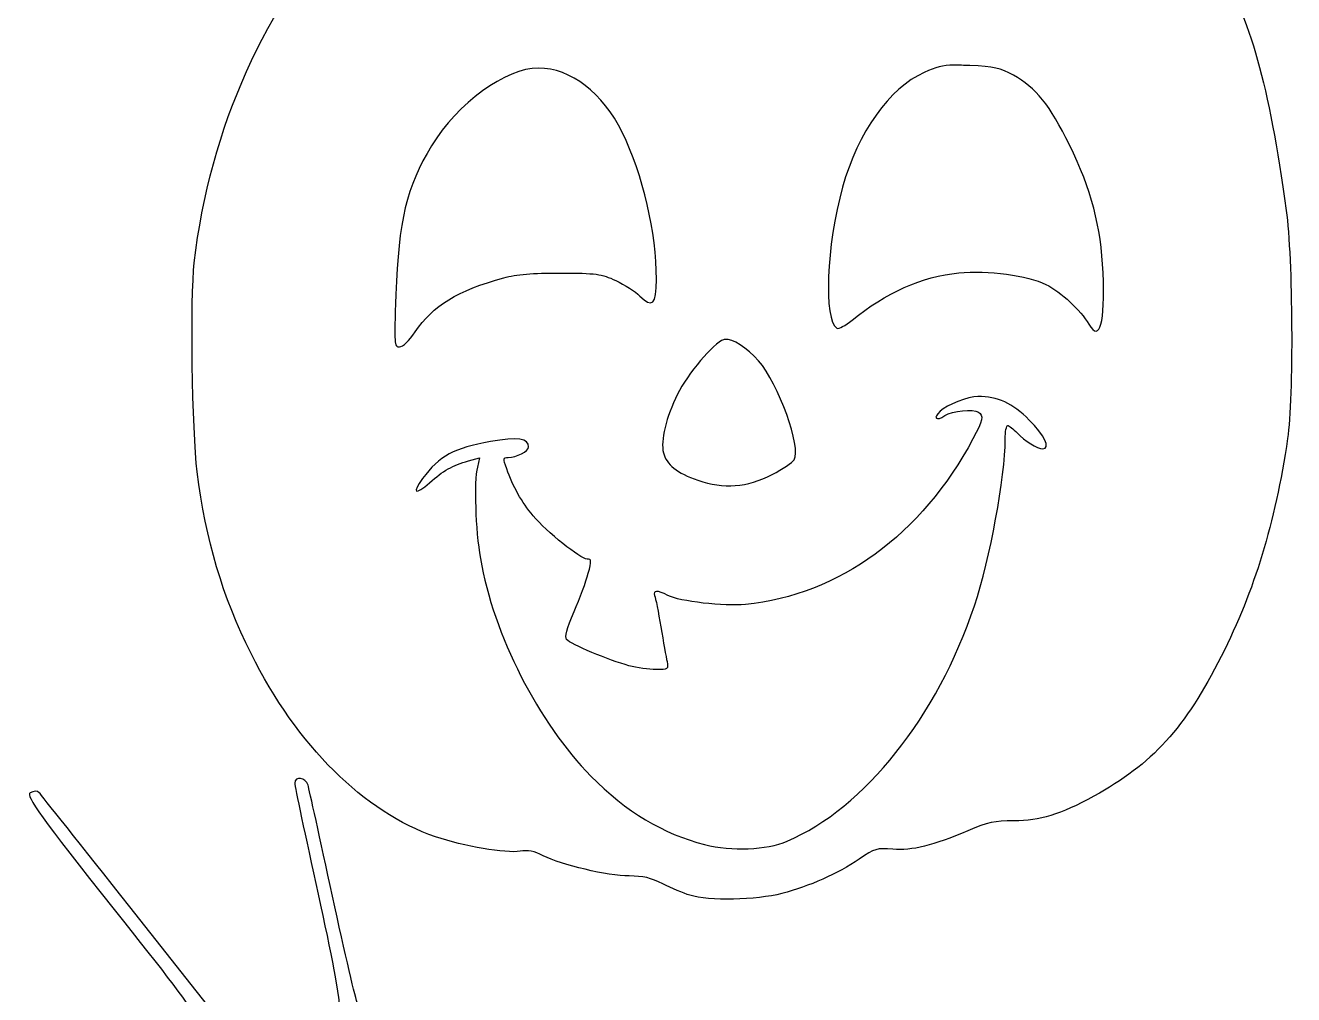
# Model space of a CAD drawing. Header units: centimetres. Extents: x -14 to 13.1, y -11.4 to 12.
# Drawn here: x 5.07 to 12.16, y -3.48 to 1.94 of the extents above; entities that cross this region are included whole.
import ezdxf

# ---------------------------------------------------------------- set-up
doc = ezdxf.new("R2010")
doc.units = ezdxf.units.CM
doc.header["$MEASUREMENT"] = 0
doc.layers.add('Layer 1', color=7, linetype='Continuous')

msp = doc.modelspace()

# ---------------------------------------------------------------- linework, layer by layer
at = {"layer": 'Layer 1'}
for points, knots in [([(9.60047, 3.8734), (9.58967, 3.87341), (9.57864, 3.87264), (9.56795, 3.87086), (9.56795, 3.87086), (9.37638, 3.83899), (9.22614, 3.73637), (9.10456, 3.55431), (9.10456, 3.55431), (9.06913, 3.50126), (9.03761, 3.45), (9.03444, 3.4405), (9.03444, 3.4405), (9.03071, 3.42931), (9.01043, 3.43247), (8.97703, 3.44914), (8.97703, 3.44914), (8.93346, 3.47088), (8.9012, 3.47209), (8.77125, 3.45879), (8.77125, 3.45879), (8.59016, 3.44026), (8.46426, 3.38819), (8.38662, 3.29975), (8.38662, 3.29975), (8.38662, 3.29975), (8.3353, 3.24132), (8.3353, 3.24132), (8.3353, 3.24132), (8.3353, 3.24132), (8.21895, 3.25047), (8.21895, 3.25047), (8.21895, 3.25047), (8.10943, 3.25899), (8.08416, 3.25403), (7.80129, 3.16409), (7.80129, 3.16409), (7.6177, 3.10572), (7.47082, 3.04875), (7.42479, 3.01826), (7.42479, 3.01826), (7.34661, 2.96648), (7.26484, 2.87369), (7.26474, 2.83636), (7.26474, 2.83636), (7.26474, 2.82458), (7.21532, 2.78947), (7.15499, 2.75862), (7.15499, 2.75862), (7.07437, 2.71739), (6.99984, 2.65707), (6.87401, 2.53099), (6.87401, 2.53099), (6.4182, 2.0743), (6.09924, 1.36357), (6.01227, 0.6119), (6.01227, 0.6119), (5.98974, 0.41714), (6.00034, -0.33089), (6.02904, -0.55876), (6.02904, -0.55876), (6.07722, -0.94138), (6.16928, -1.25275), (6.32983, -1.57496), (6.32983, -1.57496), (6.58639, -2.08985), (6.96344, -2.46397), (7.3628, -2.5998), (7.3628, -2.5998), (7.51806, -2.65261), (7.75796, -2.69357), (7.83482, -2.68059), (7.83482, -2.68059), (7.87999, -2.67296), (7.91354, -2.67929), (7.96489, -2.70549), (7.96489, -2.70549), (8.06637, -2.75726), (8.32711, -2.8188), (8.44454, -2.8188), (8.44454, -2.8188), (8.52303, -2.8188), (8.56701, -2.82907), (8.63356, -2.8625), (8.63356, -2.8625), (8.68124, -2.88645), (8.7492, -2.9153), (8.78497, -2.92652), (8.78497, -2.92652), (8.8891, -2.95917), (9.15761, -2.95408), (9.29968, -2.91687), (9.29968, -2.91687), (9.45329, -2.87664), (9.6107, -2.80705), (9.73207, -2.72481), (9.73207, -2.72481), (9.82024, -2.66506), (9.83135, -2.66151), (9.91956, -2.66892), (9.91956, -2.66892), (10.02818, -2.67804), (10.14576, -2.64925), (10.34078, -2.56578), (10.34078, -2.56578), (10.45149, -2.51839), (10.48947, -2.50989), (10.59686, -2.50989), (10.59686, -2.50989), (10.74626, -2.50989), (10.85211, -2.47762), (11.04551, -2.37219), (11.04551, -2.37219), (11.3697, -2.19548), (11.55822, -1.98841), (11.75787, -1.59023), (11.75787, -1.59023), (11.94613, -1.21476), (12.05618, -0.85338), (12.12878, -0.37181), (12.12878, -0.37181), (12.16244, -0.14851), (12.15777, 0.64324), (12.12116, 0.90454), (12.12116, 0.90454), (12.01997, 1.62681), (11.92854, 1.94974), (11.71976, 2.32519), (11.71976, 2.32519), (11.42714, 2.85141), (11.11489, 3.1284), (10.68069, 3.24739), (10.68069, 3.24739), (10.49307, 3.29881), (10.0783, 3.30798), (9.92464, 3.26416), (9.92464, 3.26416), (9.92464, 3.26416), (9.81235, 3.23215), (9.81235, 3.23215), (9.81235, 3.23215), (9.81235, 3.23215), (9.7839, 3.26721), (9.7839, 3.26721), (9.7839, 3.26721), (9.7555, 3.30211), (9.75538, 3.30252), (9.82455, 3.30735), (9.82455, 3.30735), (9.90844, 3.31321), (9.93149, 3.34984), (9.93125, 3.47807), (9.93125, 3.47807), (9.93089, 3.67858), (9.76251, 3.87326), (9.60048, 3.87337), (9.60048, 3.87337), (9.60048, 3.87337), (9.60047, 3.8734), (9.60047, 3.8734)], [0, 0, 0, 0, 0.0243902, 0.0243902, 0.0243902, 0.0243902, 0.0487805, 0.0487805, 0.0487805, 0.0487805, 0.0731707, 0.0731707, 0.0731707, 0.0731707, 0.097561, 0.097561, 0.097561, 0.097561, 0.1219512, 0.1219512, 0.1219512, 0.1219512, 0.1463415, 0.1463415, 0.1463415, 0.1463415, 0.1707317, 0.1707317, 0.1707317, 0.1707317, 0.195122, 0.195122, 0.195122, 0.195122, 0.2195122, 0.2195122, 0.2195122, 0.2195122, 0.2439024, 0.2439024, 0.2439024, 0.2439024, 0.2682927, 0.2682927, 0.2682927, 0.2682927, 0.2926829, 0.2926829, 0.2926829, 0.2926829, 0.3170732, 0.3170732, 0.3170732, 0.3170732, 0.3414634, 0.3414634, 0.3414634, 0.3414634, 0.3658537, 0.3658537, 0.3658537, 0.3658537, 0.3902439, 0.3902439, 0.3902439, 0.3902439, 0.4146341, 0.4146341, 0.4146341, 0.4146341, 0.4390244, 0.4390244, 0.4390244, 0.4390244, 0.4634146, 0.4634146, 0.4634146, 0.4634146, 0.4878049, 0.4878049, 0.4878049, 0.4878049, 0.5121951, 0.5121951, 0.5121951, 0.5121951, 0.5365854, 0.5365854, 0.5365854, 0.5365854, 0.5609756, 0.5609756, 0.5609756, 0.5609756, 0.5853659, 0.5853659, 0.5853659, 0.5853659, 0.6097561, 0.6097561, 0.6097561, 0.6097561, 0.6341463, 0.6341463, 0.6341463, 0.6341463, 0.6585366, 0.6585366, 0.6585366, 0.6585366, 0.6829268, 0.6829268, 0.6829268, 0.6829268, 0.7073171, 0.7073171, 0.7073171, 0.7073171, 0.7317073, 0.7317073, 0.7317073, 0.7317073, 0.7560976, 0.7560976, 0.7560976, 0.7560976, 0.7804878, 0.7804878, 0.7804878, 0.7804878, 0.804878, 0.804878, 0.804878, 0.804878, 0.8292683, 0.8292683, 0.8292683, 0.8292683, 0.8536585, 0.8536585, 0.8536585, 0.8536585, 0.8780488, 0.8780488, 0.8780488, 0.8780488, 0.902439, 0.902439, 0.902439, 0.902439, 0.9268293, 0.9268293, 0.9268293, 0.9268293, 0.9512195, 0.9512195, 0.9512195, 0.9512195, 1, 1, 1, 1]), ([(10.26456, 1.71651), (10.28817, 1.71662), (10.31609, 1.71596), (10.35195, 1.71448), (10.35195, 1.71448), (10.48736, 1.70888), (10.52051, 1.70132), (10.59584, 1.66011), (10.59584, 1.66011), (10.71963, 1.59239), (10.79906, 1.49384), (10.90883, 1.2704), (10.90883, 1.2704), (11.03159, 1.02051), (11.08455, 0.81817), (11.09632, 0.555), (11.09632, 0.555), (11.10883, 0.27526), (11.07825, 0.16382), (11.01706, 0.26742), (11.01706, 0.26742), (10.96987, 0.34731), (10.86266, 0.44642), (10.77571, 0.49048), (10.77571, 0.49048), (10.67658, 0.54071), (10.45108, 0.5704), (10.28895, 0.5545), (10.28895, 0.5545), (10.0841, 0.53441), (9.87897, 0.44341), (9.69244, 0.2908), (9.69244, 0.2908), (9.65482, 0.26002), (9.61658, 0.23951), (9.60759, 0.24507), (9.60759, 0.24507), (9.5316, 0.29204), (9.54818, 0.70839), (9.63909, 1.03466), (9.63909, 1.03466), (9.72464, 1.34167), (9.90064, 1.58826), (10.09587, 1.67588), (10.09587, 1.67588), (10.16455, 1.7067), (10.19373, 1.7162), (10.26456, 1.71653), (10.26456, 1.71653), (10.26456, 1.71653), (10.26456, 1.71651), (10.26456, 1.71651)], [0, 0, 0, 0, 0.0714286, 0.0714286, 0.0714286, 0.0714286, 0.1428571, 0.1428571, 0.1428571, 0.1428571, 0.2142857, 0.2142857, 0.2142857, 0.2142857, 0.2857143, 0.2857143, 0.2857143, 0.2857143, 0.3571429, 0.3571429, 0.3571429, 0.3571429, 0.4285714, 0.4285714, 0.4285714, 0.4285714, 0.5, 0.5, 0.5, 0.5, 0.5714286, 0.5714286, 0.5714286, 0.5714286, 0.6428571, 0.6428571, 0.6428571, 0.6428571, 0.7142857, 0.7142857, 0.7142857, 0.7142857, 0.7857143, 0.7857143, 0.7857143, 0.7857143, 0.8571429, 0.8571429, 0.8571429, 0.8571429, 1, 1, 1, 1]), ([(7.93797, 1.70076), (8.11707, 1.7004), (8.3004, 1.55998), (8.40644, 1.34153), (8.40644, 1.34153), (8.52276, 1.1019), (8.59778, 0.77893), (8.59799, 0.5179), (8.59799, 0.5179), (8.59828, 0.37784), (8.57462, 0.3544), (8.5045, 0.42543), (8.5045, 0.42543), (8.4801, 0.45014), (8.41955, 0.48899), (8.37036, 0.51181), (8.37036, 0.51181), (8.28879, 0.54966), (8.26164, 0.55326), (8.06143, 0.55398), (8.06143, 0.55398), (7.90436, 0.55454), (7.81419, 0.54695), (7.74438, 0.52756), (7.74438, 0.52756), (7.48439, 0.45534), (7.34765, 0.37186), (7.24847, 0.22524), (7.24847, 0.22524), (7.21393, 0.17418), (7.1794, 0.14125), (7.16057, 0.1409), (7.16057, 0.1409), (7.13079, 0.14033), (7.13006, 0.15183), (7.14025, 0.43306), (7.14025, 0.43306), (7.15541, 0.85159), (7.19895, 1.0332), (7.34044, 1.26634), (7.34044, 1.26634), (7.48423, 1.50327), (7.75665, 1.70111), (7.93796, 1.70077), (7.93796, 1.70077), (7.93796, 1.70077), (7.93797, 1.70076), (7.93797, 1.70076)], [0, 0, 0, 0, 0.0769231, 0.0769231, 0.0769231, 0.0769231, 0.1538462, 0.1538462, 0.1538462, 0.1538462, 0.2307692, 0.2307692, 0.2307692, 0.2307692, 0.3076923, 0.3076923, 0.3076923, 0.3076923, 0.3846154, 0.3846154, 0.3846154, 0.3846154, 0.4615385, 0.4615385, 0.4615385, 0.4615385, 0.5384615, 0.5384615, 0.5384615, 0.5384615, 0.6153846, 0.6153846, 0.6153846, 0.6153846, 0.6923077, 0.6923077, 0.6923077, 0.6923077, 0.7692308, 0.7692308, 0.7692308, 0.7692308, 0.8461538, 0.8461538, 0.8461538, 0.8461538, 1, 1, 1, 1]), ([(8.98161, 0.18307), (9.02437, 0.18758), (9.10369, 0.13715), (9.1691, 0.06265), (9.1691, 0.06265), (9.28148, -0.06535), (9.41016, -0.42308), (9.36827, -0.49067), (9.36827, -0.49067), (9.35887, -0.50584), (9.30364, -0.54299), (9.24531, -0.57298), (9.24531, -0.57298), (9.10456, -0.64536), (8.97401, -0.65532), (8.82968, -0.6055), (8.82968, -0.6055), (8.714, -0.56556), (8.65317, -0.51703), (8.6366, -0.45104), (8.6366, -0.45104), (8.6203, -0.38611), (8.65293, -0.2501), (8.71485, -0.12433), (8.71485, -0.12433), (8.77053, -0.01123), (8.91888, 0.16371), (8.97347, 0.18104), (8.97347, 0.18104), (8.97597, 0.18184), (8.97875, 0.18277), (8.9816, 0.18307), (8.9816, 0.18307), (8.9816, 0.18307), (8.98161, 0.18307), (8.98161, 0.18307)], [0, 0, 0, 0, 0.1, 0.1, 0.1, 0.1, 0.2, 0.2, 0.2, 0.2, 0.3, 0.3, 0.3, 0.3, 0.4, 0.4, 0.4, 0.4, 0.5, 0.5, 0.5, 0.5, 0.6, 0.6, 0.6, 0.6, 0.7, 0.7, 0.7, 0.7, 0.8, 0.8, 0.8, 0.8, 1, 1, 1, 1]), ([(10.39616, -0.13602), (10.50673, -0.13602), (10.5895, -0.17452), (10.68324, -0.26813), (10.68324, -0.26813), (10.76871, -0.35348), (10.80492, -0.42869), (10.75996, -0.42869), (10.75996, -0.42869), (10.72941, -0.42869), (10.65598, -0.38395), (10.61566, -0.34079), (10.61566, -0.34079), (10.59398, -0.31758), (10.5702, -0.29862), (10.56282, -0.29862), (10.56282, -0.29862), (10.55544, -0.29862), (10.5491, -0.33365), (10.5491, -0.37636), (10.5491, -0.37636), (10.5491, -0.58466), (10.46369, -1.04617), (10.37685, -1.30669), (10.37685, -1.30669), (10.17047, -1.92586), (9.76108, -2.44067), (9.32966, -2.62369), (9.32966, -2.62369), (9.21069, -2.67416), (9.02224, -2.68203), (8.86627, -2.64249), (8.86627, -2.64249), (8.6354, -2.58396), (8.43004, -2.46006), (8.23115, -2.25989), (8.23115, -2.25989), (7.93907, -1.96594), (7.68619, -1.4683), (7.61279, -1.04299), (7.61279, -1.04299), (7.58531, -0.88372), (7.57654, -0.61152), (7.59602, -0.53133), (7.59602, -0.53133), (7.59602, -0.53133), (7.60822, -0.4795), (7.60822, -0.4795), (7.60822, -0.4795), (7.60822, -0.4795), (7.54623, -0.49678), (7.54623, -0.49678), (7.54623, -0.49678), (7.45808, -0.52099), (7.40268, -0.55246), (7.32876, -0.61923), (7.32876, -0.61923), (7.24933, -0.69099), (7.22852, -0.67846), (7.28964, -0.59586), (7.28964, -0.59586), (7.38309, -0.46957), (7.46745, -0.42356), (7.66919, -0.38855), (7.66919, -0.38855), (7.82198, -0.36204), (7.88259, -0.37052), (7.88259, -0.41853), (7.88259, -0.41853), (7.88259, -0.44262), (7.81531, -0.47747), (7.76878, -0.47747), (7.76878, -0.47747), (7.73979, -0.47747), (7.73953, -0.48205), (7.76014, -0.54047), (7.76014, -0.54047), (7.79573, -0.64133), (7.84383, -0.72686), (7.908, -0.80367), (7.908, -0.80367), (7.98297, -0.8934), (8.17368, -1.04654), (8.21032, -1.04654), (8.21032, -1.04654), (8.23514, -1.04654), (8.23534, -1.05409), (8.21642, -1.1258), (8.21642, -1.1258), (8.20493, -1.16937), (8.1693, -1.26588), (8.13716, -1.34022), (8.13716, -1.34022), (8.09521, -1.43724), (8.08338, -1.4811), (8.0955, -1.4957), (8.0955, -1.4957), (8.11662, -1.52115), (8.33509, -1.61341), (8.44355, -1.64254), (8.44355, -1.64254), (8.48826, -1.65455), (8.55676, -1.66428), (8.59547, -1.66439), (8.59547, -1.66439), (8.66364, -1.6646), (8.66568, -1.66297), (8.65695, -1.61968), (8.65695, -1.61968), (8.652, -1.59509), (8.63631, -1.50777), (8.6224, -1.42508), (8.6224, -1.42508), (8.60849, -1.34239), (8.593, -1.26373), (8.58785, -1.25029), (8.58785, -1.25029), (8.57603, -1.2195), (8.60321, -1.21912), (8.66152, -1.24927), (8.66152, -1.24927), (8.72712, -1.28319), (8.97748, -1.31227), (9.09645, -1.30008), (9.09645, -1.30008), (9.61988, -1.24645), (10.08236, -0.90995), (10.36823, -0.37381), (10.36823, -0.37381), (10.42352, -0.27012), (10.42935, -0.24191), (10.40024, -0.22392), (10.40024, -0.22392), (10.36838, -0.20423), (10.25314, -0.2161), (10.21174, -0.24323), (10.21174, -0.24323), (10.16202, -0.27581), (10.14243, -0.25876), (10.1843, -0.21935), (10.1843, -0.21935), (10.22366, -0.18231), (10.34123, -0.13602), (10.39618, -0.13602), (10.39618, -0.13602), (10.39618, -0.13602), (10.39616, -0.13602), (10.39616, -0.13602)], [0, 0, 0, 0, 0.0263158, 0.0263158, 0.0263158, 0.0263158, 0.0526316, 0.0526316, 0.0526316, 0.0526316, 0.0789474, 0.0789474, 0.0789474, 0.0789474, 0.1052632, 0.1052632, 0.1052632, 0.1052632, 0.1315789, 0.1315789, 0.1315789, 0.1315789, 0.1578947, 0.1578947, 0.1578947, 0.1578947, 0.1842105, 0.1842105, 0.1842105, 0.1842105, 0.2105263, 0.2105263, 0.2105263, 0.2105263, 0.2368421, 0.2368421, 0.2368421, 0.2368421, 0.2631579, 0.2631579, 0.2631579, 0.2631579, 0.2894737, 0.2894737, 0.2894737, 0.2894737, 0.3157895, 0.3157895, 0.3157895, 0.3157895, 0.3421053, 0.3421053, 0.3421053, 0.3421053, 0.3684211, 0.3684211, 0.3684211, 0.3684211, 0.3947368, 0.3947368, 0.3947368, 0.3947368, 0.4210526, 0.4210526, 0.4210526, 0.4210526, 0.4473684, 0.4473684, 0.4473684, 0.4473684, 0.4736842, 0.4736842, 0.4736842, 0.4736842, 0.5, 0.5, 0.5, 0.5, 0.5263158, 0.5263158, 0.5263158, 0.5263158, 0.5526316, 0.5526316, 0.5526316, 0.5526316, 0.5789474, 0.5789474, 0.5789474, 0.5789474, 0.6052632, 0.6052632, 0.6052632, 0.6052632, 0.6315789, 0.6315789, 0.6315789, 0.6315789, 0.6578947, 0.6578947, 0.6578947, 0.6578947, 0.6842105, 0.6842105, 0.6842105, 0.6842105, 0.7105263, 0.7105263, 0.7105263, 0.7105263, 0.7368421, 0.7368421, 0.7368421, 0.7368421, 0.7631579, 0.7631579, 0.7631579, 0.7631579, 0.7894737, 0.7894737, 0.7894737, 0.7894737, 0.8157895, 0.8157895, 0.8157895, 0.8157895, 0.8421053, 0.8421053, 0.8421053, 0.8421053, 0.8684211, 0.8684211, 0.8684211, 0.8684211, 0.8947368, 0.8947368, 0.8947368, 0.8947368, 0.9210526, 0.9210526, 0.9210526, 0.9210526, 0.9473684, 0.9473684, 0.9473684, 0.9473684, 1, 1, 1, 1]), ([(10.58841, -10.98774), (10.58256, -10.97264), (10.45171, -10.64892), (10.29762, -10.26836), (10.29762, -10.26836), (10.14353, -9.8878), (9.91004, -9.30955), (9.77875, -8.98336), (9.77875, -8.98336), (9.63625, -8.62932), (9.52147, -8.37489), (9.49396, -8.35209), (9.49396, -8.35209), (9.42531, -8.2952), (8.74088, -8.07916), (8.43459, -8.01771), (8.43459, -8.01771), (7.89941, -7.91032), (7.66727, -7.88664), (7.16766, -7.8885), (7.16766, -7.8885), (6.71975, -7.89016), (6.3412, -7.92013), (6.31014, -7.95638), (6.31014, -7.95638), (6.30234, -7.96548), (6.12901, -8.59319), (5.92496, -9.35129), (5.92496, -9.35129), (5.60527, -10.53901), (5.54838, -10.72965), (5.51364, -10.72965), (5.51364, -10.72965), (5.48544, -10.72965), (5.47684, -10.7181), (5.48502, -10.69121), (5.48502, -10.69121), (5.49145, -10.67007), (5.58171, -10.33646), (5.68561, -9.94986), (5.68561, -9.94986), (5.78951, -9.56326), (5.95295, -8.95796), (6.04882, -8.60475), (6.04882, -8.60475), (6.14469, -8.25154), (6.22304, -7.94017), (6.22293, -7.91282), (6.22293, -7.91282), (6.22265, -7.84724), (6.01906, -7.42831), (5.87316, -7.19314), (5.87316, -7.19314), (5.73507, -6.97055), (5.56132, -6.73658), (5.41413, -6.57499), (5.41413, -6.57499), (5.41413, -6.57499), (5.30691, -6.45728), (5.30691, -6.45728), (5.30691, -6.45728), (5.30691, -6.45728), (5.50119, -6.14976), (5.50119, -6.14976), (5.50119, -6.14976), (5.93092, -5.46955), (6.1133, -4.86988), (6.1133, -4.13714), (6.1133, -4.13714), (6.1133, -3.67867), (6.13894, -3.73144), (5.56399, -3.00652), (5.56399, -3.00652), (5.15827, -2.49497), (5.06753, -2.36856), (5.095, -2.35319), (5.095, -2.35319), (5.11379, -2.34267), (5.13633, -2.34253), (5.14527, -2.35287), (5.14527, -2.35287), (5.15418, -2.36318), (5.38224, -2.65086), (5.65208, -2.99216), (5.65208, -2.99216), (5.65208, -2.99216), (6.14269, -3.6127), (6.14269, -3.6127), (6.14269, -3.6127), (6.14269, -3.6127), (6.34977, -3.6127), (6.34977, -3.6127), (6.34977, -3.6127), (6.53602, -3.6127), (6.77493, -3.56963), (6.82071, -3.5278), (6.82071, -3.5278), (6.82922, -3.52002), (6.77736, -3.24682), (6.70547, -2.92068), (6.70547, -2.92068), (6.63358, -2.59454), (6.57472, -2.31534), (6.57468, -2.30024), (6.57468, -2.30024), (6.57447, -2.2584), (6.636, -2.26751), (6.64876, -2.31122), (6.64876, -2.31122), (6.65493, -2.33236), (6.71658, -2.6116), (6.78576, -2.93176), (6.78576, -2.93176), (6.85493, -3.25191), (6.91778, -3.52129), (6.92542, -3.53037), (6.92542, -3.53037), (6.945, -3.55365), (7.63662, -3.79047), (8.06828, -3.9217), (8.06828, -3.9217), (8.26762, -3.9823), (8.52462, -4.06078), (8.63939, -4.0961), (8.63939, -4.0961), (8.75416, -4.13142), (8.96174, -4.19038), (9.10067, -4.22712), (9.10067, -4.22712), (9.2396, -4.26386), (9.38363, -4.30375), (9.42074, -4.31575), (9.42074, -4.31575), (9.45784, -4.32775), (9.50493, -4.33757), (9.52537, -4.33757), (9.52537, -4.33757), (9.54582, -4.33757), (9.57971, -4.34716), (9.60069, -4.35888), (9.60069, -4.35888), (9.66446, -4.39451), (10.89902, -4.6891), (10.98401, -4.68897), (10.98401, -4.68897), (11.00528, -4.68895), (11.20555, -4.58035), (11.42905, -4.44766), (11.42905, -4.44766), (11.65255, -4.31497), (11.84177, -4.20626), (11.84954, -4.20609), (11.84954, -4.20609), (11.85731, -4.2059), (11.86884, -4.21926), (11.87516, -4.23574), (11.87516, -4.23574), (11.88298, -4.25611), (11.76412, -4.33853), (11.50409, -4.49305), (11.50409, -4.49305), (11.29368, -4.61809), (11.12152, -4.72631), (11.12152, -4.73353), (11.12152, -4.73353), (11.12152, -4.74076), (11.31045, -4.82019), (11.54137, -4.91005), (11.54137, -4.91005), (11.92435, -5.05908), (12.00877, -5.10508), (11.97014, -5.14372), (11.97014, -5.14372), (11.96272, -5.15113), (11.74944, -5.07571), (11.49617, -4.97611), (11.49617, -4.97611), (11.2429, -4.87651), (11.02673, -4.80055), (11.01578, -4.80732), (11.01578, -4.80732), (10.93995, -4.85419), (10.50111, -5.58306), (10.30009, -5.99601), (10.30009, -5.99601), (9.97246, -6.66905), (9.71441, -7.46921), (9.60587, -8.14865), (9.60587, -8.14865), (9.60587, -8.14865), (9.5827, -8.29366), (9.5827, -8.29366), (9.5827, -8.29366), (9.5827, -8.29366), (9.80119, -8.83621), (9.80119, -8.83621), (9.80119, -8.83621), (9.92136, -9.13461), (10.1638, -9.73412), (10.33995, -10.16846), (10.33995, -10.16846), (10.5161, -10.60279), (10.66023, -10.971), (10.66023, -10.98669), (10.66023, -10.98669), (10.66023, -11.02319), (10.60245, -11.02405), (10.5884, -10.98776), (10.5884, -10.98776), (10.5884, -10.98776), (10.58841, -10.98774), (10.58841, -10.98774)], [0, 0, 0, 0, 0.0185185, 0.0185185, 0.0185185, 0.0185185, 0.037037, 0.037037, 0.037037, 0.037037, 0.0555556, 0.0555556, 0.0555556, 0.0555556, 0.0740741, 0.0740741, 0.0740741, 0.0740741, 0.0925926, 0.0925926, 0.0925926, 0.0925926, 0.1111111, 0.1111111, 0.1111111, 0.1111111, 0.1296296, 0.1296296, 0.1296296, 0.1296296, 0.1481481, 0.1481481, 0.1481481, 0.1481481, 0.1666667, 0.1666667, 0.1666667, 0.1666667, 0.1851852, 0.1851852, 0.1851852, 0.1851852, 0.2037037, 0.2037037, 0.2037037, 0.2037037, 0.2222222, 0.2222222, 0.2222222, 0.2222222, 0.2407407, 0.2407407, 0.2407407, 0.2407407, 0.2592593, 0.2592593, 0.2592593, 0.2592593, 0.2777778, 0.2777778, 0.2777778, 0.2777778, 0.2962963, 0.2962963, 0.2962963, 0.2962963, 0.3148148, 0.3148148, 0.3148148, 0.3148148, 0.3333333, 0.3333333, 0.3333333, 0.3333333, 0.3518519, 0.3518519, 0.3518519, 0.3518519, 0.3703704, 0.3703704, 0.3703704, 0.3703704, 0.3888889, 0.3888889, 0.3888889, 0.3888889, 0.4074074, 0.4074074, 0.4074074, 0.4074074, 0.4259259, 0.4259259, 0.4259259, 0.4259259, 0.4444444, 0.4444444, 0.4444444, 0.4444444, 0.462963, 0.462963, 0.462963, 0.462963, 0.4814815, 0.4814815, 0.4814815, 0.4814815, 0.5, 0.5, 0.5, 0.5, 0.5185185, 0.5185185, 0.5185185, 0.5185185, 0.537037, 0.537037, 0.537037, 0.537037, 0.5555556, 0.5555556, 0.5555556, 0.5555556, 0.5740741, 0.5740741, 0.5740741, 0.5740741, 0.5925926, 0.5925926, 0.5925926, 0.5925926, 0.6111111, 0.6111111, 0.6111111, 0.6111111, 0.6296296, 0.6296296, 0.6296296, 0.6296296, 0.6481481, 0.6481481, 0.6481481, 0.6481481, 0.6666667, 0.6666667, 0.6666667, 0.6666667, 0.6851852, 0.6851852, 0.6851852, 0.6851852, 0.7037037, 0.7037037, 0.7037037, 0.7037037, 0.7222222, 0.7222222, 0.7222222, 0.7222222, 0.7407407, 0.7407407, 0.7407407, 0.7407407, 0.7592593, 0.7592593, 0.7592593, 0.7592593, 0.7777778, 0.7777778, 0.7777778, 0.7777778, 0.7962963, 0.7962963, 0.7962963, 0.7962963, 0.8148148, 0.8148148, 0.8148148, 0.8148148, 0.8333333, 0.8333333, 0.8333333, 0.8333333, 0.8518519, 0.8518519, 0.8518519, 0.8518519, 0.8703704, 0.8703704, 0.8703704, 0.8703704, 0.8888889, 0.8888889, 0.8888889, 0.8888889, 0.9074074, 0.9074074, 0.9074074, 0.9074074, 0.9259259, 0.9259259, 0.9259259, 0.9259259, 0.9444444, 0.9444444, 0.9444444, 0.9444444, 0.962963, 0.962963, 0.962963, 0.962963, 1, 1, 1, 1])]:
    msp.add_open_spline(points, degree=3, knots=knots, dxfattribs=at)

doc.saveas('drawing.dxf')
